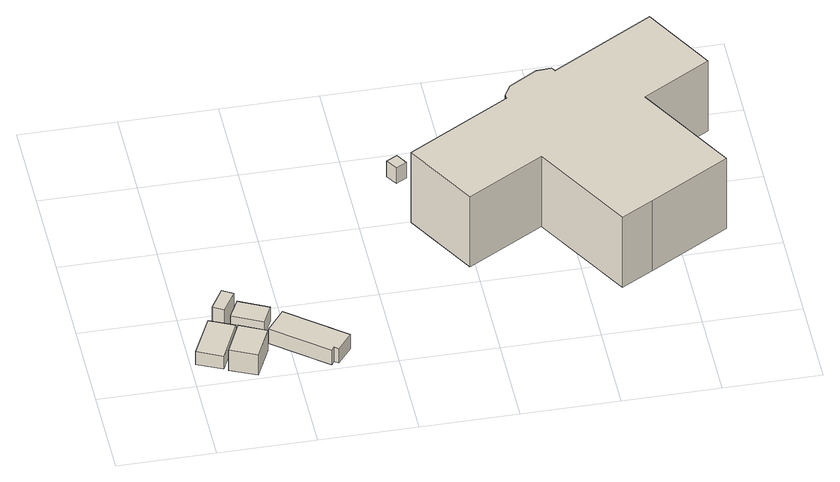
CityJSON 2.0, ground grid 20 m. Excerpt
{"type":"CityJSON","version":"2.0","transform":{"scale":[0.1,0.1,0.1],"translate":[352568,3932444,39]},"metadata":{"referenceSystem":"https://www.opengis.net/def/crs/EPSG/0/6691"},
"CityObjects":{
"building1":{"type":"Building","attributes":{"measuredHeight":5.9,"BuildingIDAttribute.prefecture":"14","BuildingIDAttribute.city":"14153","BuildingDetailAttribute.surveyYear":2015,"BuildingRiverFloodingRiskAttribute.description":"1","BuildingRiverFloodingRiskAttribute.rankOrg":"3","BuildingRiverFloodingRiskAttribute.depth":3.64,"BuildingRiverFloodingRiskAttribute.adminType":"2","BuildingRiverFloodingRiskAttribute.scale":"1","BuildingRiverFloodingRiskAttribute.duration":31.08,"BuildingLandSlideRiskAttribute.description":"1","BuildingLandSlideRiskAttribute.areaType":"1"},"geometry":[{"type":"Solid","lod":"1","boundaries":[[[[0,1,2,3]],[[2,4,5,3]],[[1,6,4,2]],[[0,7,6,1]],[[3,5,7,0]],[[4,6,7,5]]]]}]},
"building2":{"type":"Building","attributes":{"measuredHeight":5.3,"BuildingIDAttribute.prefecture":"14","BuildingIDAttribute.city":"14153","BuildingDetailAttribute.surveyYear":2015,"BuildingRiverFloodingRiskAttribute.description":"1","BuildingRiverFloodingRiskAttribute.rankOrg":"3","BuildingRiverFloodingRiskAttribute.depth":3.64,"BuildingRiverFloodingRiskAttribute.adminType":"2","BuildingRiverFloodingRiskAttribute.scale":"1","BuildingRiverFloodingRiskAttribute.duration":31.08,"BuildingLandSlideRiskAttribute.description":"1","BuildingLandSlideRiskAttribute.areaType":"1"},"geometry":[{"type":"Solid","lod":"1","boundaries":[[[[8,9,10,11]],[[10,12,13,11]],[[9,14,12,10]],[[8,15,14,9]],[[11,13,15,8]],[[12,14,15,13]]]]}]},
"building3":{"type":"Building","attributes":{"measuredHeight":6.3,"BuildingIDAttribute.prefecture":"14","BuildingIDAttribute.city":"14153","BuildingDetailAttribute.surveyYear":2015,"BuildingRiverFloodingRiskAttribute.description":"1","BuildingRiverFloodingRiskAttribute.rankOrg":"3","BuildingRiverFloodingRiskAttribute.depth":3.33,"BuildingRiverFloodingRiskAttribute.adminType":"2","BuildingRiverFloodingRiskAttribute.scale":"1","BuildingRiverFloodingRiskAttribute.duration":19.5,"BuildingLandSlideRiskAttribute.description":"1","BuildingLandSlideRiskAttribute.areaType":"2"},"geometry":[{"type":"Solid","lod":"1","boundaries":[[[[16,17,18,19]],[[18,20,21,19]],[[17,22,20,18]],[[16,23,22,17]],[[19,21,23,16]],[[20,22,23,21]]]]}]},
"building4":{"type":"Building","attributes":{"measuredHeight":7.6,"BuildingIDAttribute.prefecture":"14","BuildingIDAttribute.city":"14153","BuildingDetailAttribute.surveyYear":2015,"BuildingRiverFloodingRiskAttribute.description":"1","BuildingRiverFloodingRiskAttribute.rankOrg":"2","BuildingRiverFloodingRiskAttribute.depth":2.82,"BuildingRiverFloodingRiskAttribute.adminType":"2","BuildingRiverFloodingRiskAttribute.scale":"1","BuildingRiverFloodingRiskAttribute.duration":19.42,"BuildingLandSlideRiskAttribute.description":"1","BuildingLandSlideRiskAttribute.areaType":"1"},"geometry":[{"type":"Solid","lod":"1","boundaries":[[[[24,25,26,27]],[[26,28,29,27]],[[25,30,28,26]],[[24,31,30,25]],[[27,29,31,24]],[[28,30,31,29]]]]}]},
"building5":{"type":"Building","attributes":{"measuredHeight":9.1,"BuildingIDAttribute.prefecture":"14","BuildingIDAttribute.city":"14153","BuildingDetailAttribute.surveyYear":2015,"BuildingRiverFloodingRiskAttribute.description":"1","BuildingRiverFloodingRiskAttribute.rankOrg":"2","BuildingRiverFloodingRiskAttribute.depth":2.48,"BuildingRiverFloodingRiskAttribute.adminType":"2","BuildingRiverFloodingRiskAttribute.scale":"1","BuildingRiverFloodingRiskAttribute.duration":31.08,"BuildingLandSlideRiskAttribute.description":"1","BuildingLandSlideRiskAttribute.areaType":"1"},"geometry":[{"type":"Solid","lod":"1","boundaries":[[[[32,33,34,35,36,37]],[[36,38,39,37]],[[35,40,38,36]],[[34,41,40,35]],[[33,42,41,34]],[[32,43,42,33]],[[37,39,43,32]],[[38,40,41,42,43,39]]]]}]},
"building6":{"type":"Building","attributes":{"measuredHeight":5,"BuildingIDAttribute.prefecture":"14","BuildingIDAttribute.city":"14153","BuildingDetailAttribute.surveyYear":2015,"BuildingLandSlideRiskAttribute.description":"1","BuildingLandSlideRiskAttribute.areaType":"1"},"geometry":[{"type":"Solid","lod":"1","boundaries":[[[[44,45,46,47]],[[46,48,49,47]],[[45,50,48,46]],[[44,51,50,45]],[[47,49,51,44]],[[48,50,51,49]]]]}]},
"building7":{"type":"Building","attributes":{"usage":"422","measuredHeight":20.8,"storeysAboveGround":4,"BuildingIDAttribute.prefecture":"14","BuildingIDAttribute.city":"14153","BuildingDetailAttribute.totalFloorArea":5849.68,"BuildingDetailAttribute.buildingFootprintArea":1462.42,"BuildingDetailAttribute.buildingStructureType":"610","BuildingDetailAttribute.buildingStructureOrgType":"2","BuildingDetailAttribute.orgUsage":"132","BuildingDetailAttribute.surveyYear":2015,"BuildingRiverFloodingRiskAttribute.description":"1","BuildingRiverFloodingRiskAttribute.rankOrg":"1","BuildingRiverFloodingRiskAttribute.adminType":"2","BuildingRiverFloodingRiskAttribute.scale":"1","BuildingLandSlideRiskAttribute.description":"1","BuildingLandSlideRiskAttribute.areaType":"1"},"geometry":[{"type":"Solid","lod":"1","boundaries":[[[[52,53,54,55,56,57,58,59,60,61,62,63,64,65,66]],[[65,67,68,66]],[[64,69,67,65]],[[63,70,69,64]],[[62,71,70,63]],[[61,72,71,62]],[[60,73,72,61]],[[59,74,73,60]],[[58,75,74,59]],[[57,76,75,58]],[[56,77,76,57]],[[55,78,77,56]],[[54,79,78,55]],[[53,80,79,54]],[[52,81,80,53]],[[66,68,81,52]],[[67,69,70,71,72,73,74,75,76,77,78,79,80,81,68]]]]}]}
},
"vertices":[
[9,63,7],[50,149,7],[101,125,7],[60,39,7],[101,125,40],[60,39,40],[50,149,40],[9,63,40],
[69,36,5],[101,105,5],[155,79,5],[123,11,5],[155,79,57],[123,11,57],[101,105,57],[69,36,57],
[82,143,6],[60,156,6],[87,201,6],[109,188,6],[87,201,67],[109,188,67],[60,156,67],[82,143,67],
[95,152,7],[116,192,7],[177,162,7],[157,121,7],[177,162,42],[157,121,42],[116,192,42],[95,152,42],
[160,96,8],[196,142,8],[313,49,8],[283,12,8],[274,19,8],[268,10,8],[274,19,45],[268,10,45],[283,12,45],[313,49,45],[196,142,45],[160,96,45],
[471,388,151],[485,364,151],[463,351,151],[448,375,151],[463,351,191],[448,375,191],[485,364,191],[471,388,191],
[912,63,96],[847,26,96],[727,234,96],[568,143,96],[481,295,96],[695,418,96],[692,425,96],[707,451,96],[766,486,96],[797,488,96],[802,479,96],[1013,601,96],[1099,450,96],[958,369,96],[1079,159,96],[958,369,276],[1079,159,276],[1099,450,276],[1013,601,276],[802,479,276],[797,488,276],[766,486,276],[707,451,276],[692,425,276],[695,418,276],[481,295,276],[568,143,276],[727,234,276],[847,26,276],[912,63,276]
]}
